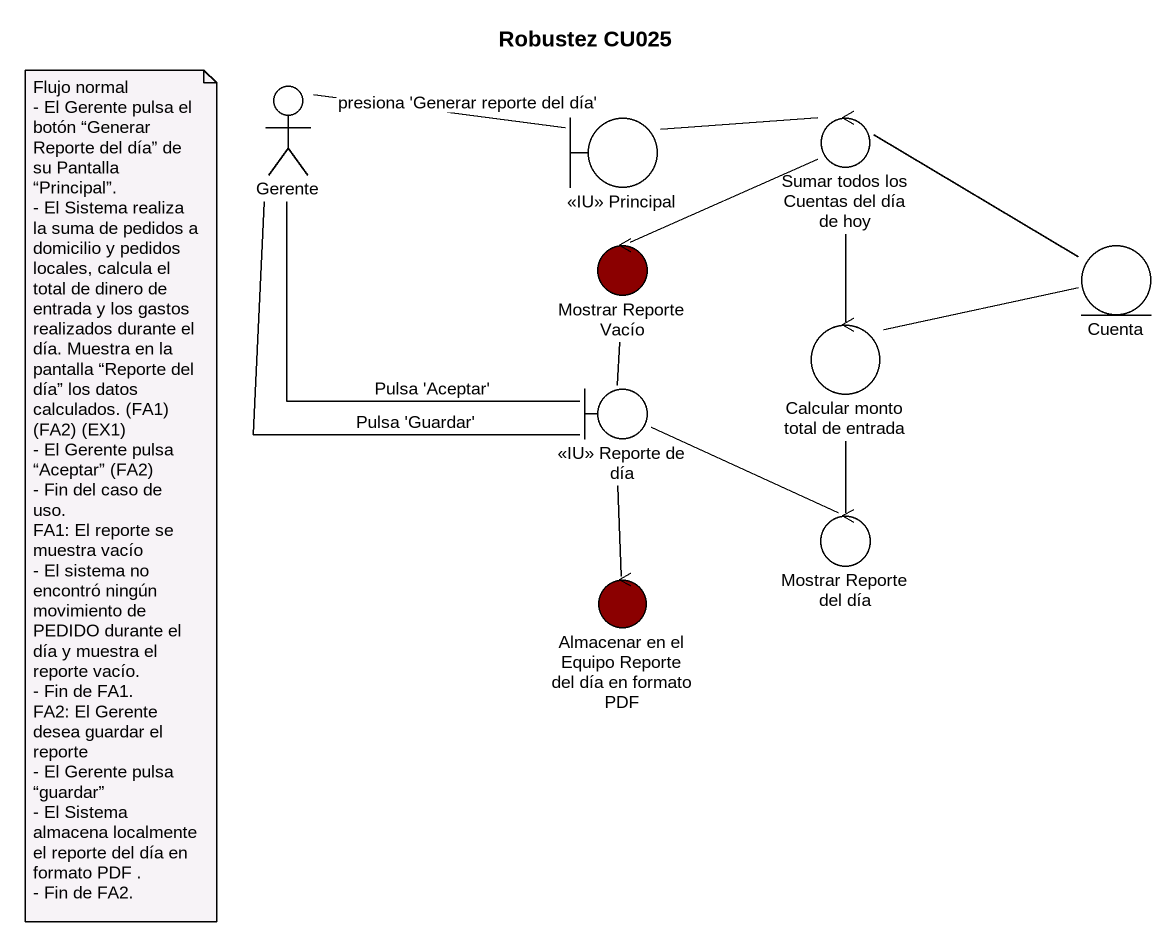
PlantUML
@startuml
title Robustez CU025
actor Gerente
boundary "<<IU>> Principal" as IU_Principal
control "Sumar todos los Cuentas del día de hoy" as Sumar_todos_los_Cuentas_del
control "Mostrar Reporte Vacío" as Mostrar_Reporte_Vacío #8B0000
entity Cuenta
control "Calcular monto total de entrada" as Calcular_monto_total_de
boundary "<<IU>> Reporte de día" as IU_Reporte_de_día
control "Mostrar Reporte del día" as Mostrar_Reporte_del_día
control "Almacenar en el Equipo Reporte del día en formato PDF" as Almacenar_en_el_Equipo #8B0000
Gerente -right- IU_Principal : presiona 'Generar reporte del día'
Gerente -- IU_Reporte_de_día : Pulsa 'Aceptar'
Gerente -- IU_Reporte_de_día : Pulsa 'Guardar'
IU_Principal -right- Sumar_todos_los_Cuentas_del
Sumar_todos_los_Cuentas_del -left- Mostrar_Reporte_Vacío
Sumar_todos_los_Cuentas_del -right- Cuenta
Sumar_todos_los_Cuentas_del -- Calcular_monto_total_de
Mostrar_Reporte_Vacío -- IU_Reporte_de_día
Calcular_monto_total_de -right- Cuenta
Calcular_monto_total_de -- Mostrar_Reporte_del_día
IU_Reporte_de_día -right- Mostrar_Reporte_del_día
IU_Reporte_de_día -- Almacenar_en_el_Equipo
note as N1
  Flujo normal
  - El Gerente pulsa el botón “Generar Reporte del día” de su Pantalla “Principal”.
  - El Sistema realiza la suma de pedidos a domicilio y pedidos locales, calcula el total de dinero de entrada y los gastos realizados durante el día. Muestra en la pantalla “Reporte del día” los datos calculados. (FA1) (FA2) (EX1)
  - El Gerente pulsa “Aceptar” (FA2)
  - Fin del caso de uso.
  FA1: El reporte se muestra vacío
  - El sistema no encontró ningún movimiento de PEDIDO durante el día y muestra el reporte vacío.
  - Fin de FA1.
  FA2: El Gerente desea guardar el reporte
  - El Gerente pulsa “guardar”
  - El Sistema almacena localmente el reporte del día en formato PDF .
  - Fin de FA2.
end note
@enduml
